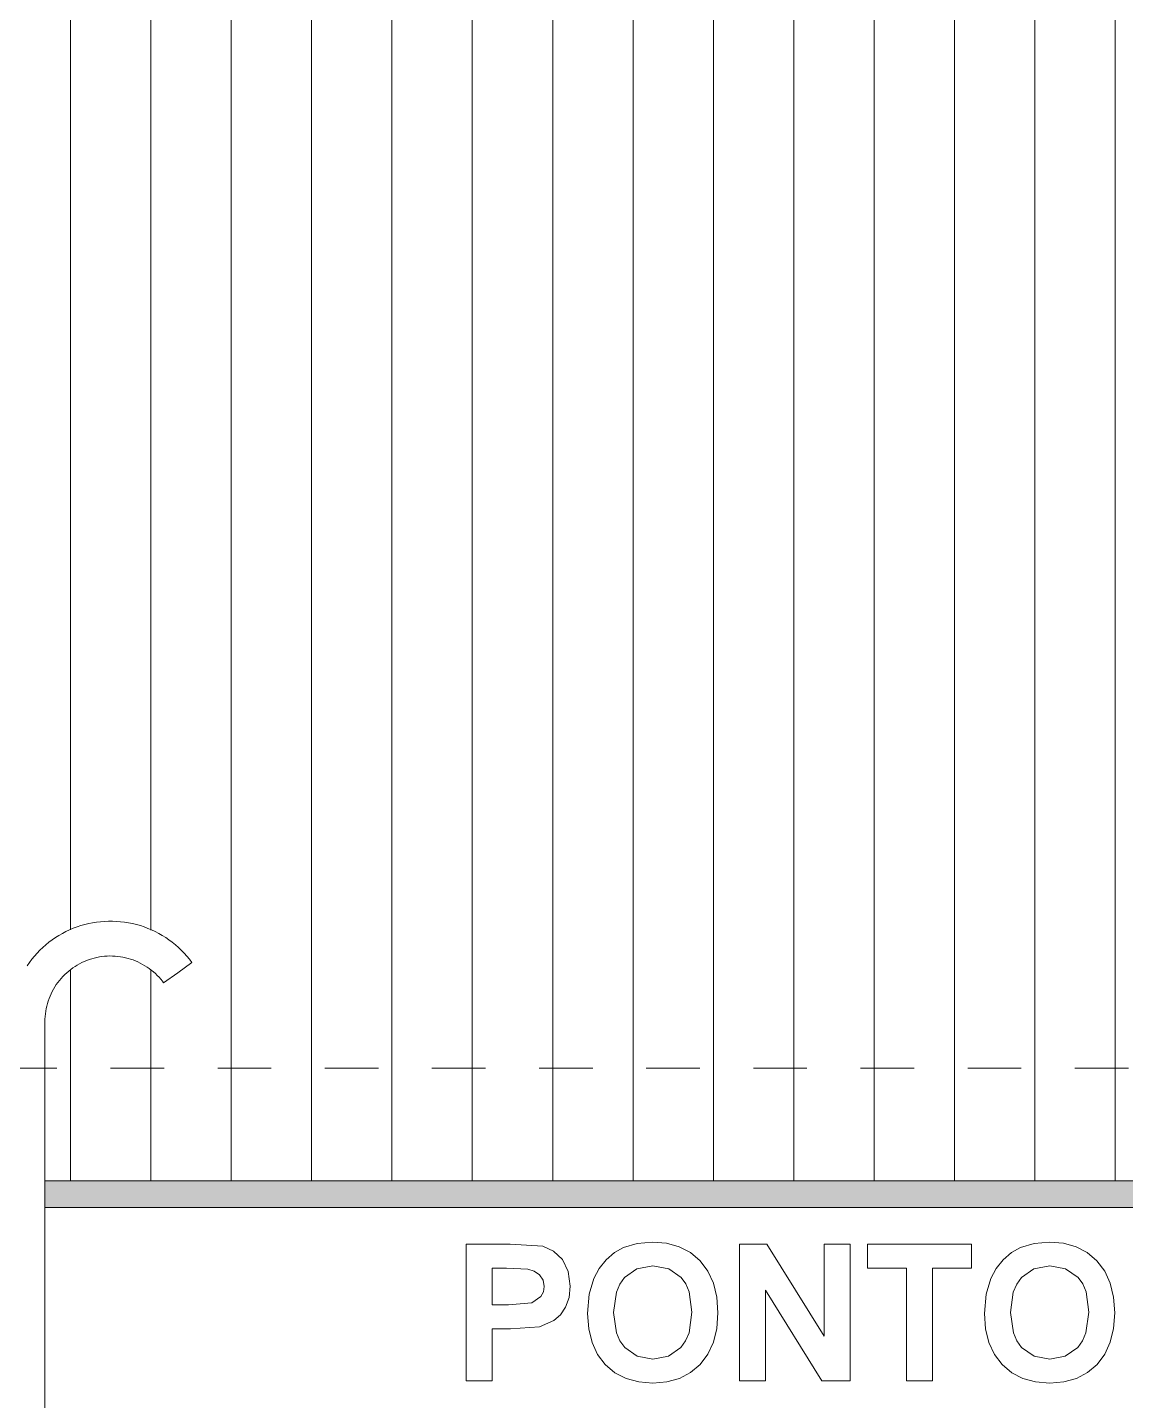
# Model space of a CAD drawing. Header units: metres. Extents: x -3 to 137, y -7 to 15.
# Drawn here: x 75.515 to 77.564, y 2.193 to 4.755 of the extents above; entities that cross this region are included whole.
import ezdxf

# ---------------------------------------------------------------- set-up
doc = ezdxf.new("R2010")
doc.units = ezdxf.units.M
doc.linetypes.add('Centre', pattern=[0.03175, 0.00635, -0.00475, 0.0159, -0.00475])
for name, color, linetype, lineweight in [('A-FLOR-LEVL', 7, 'Continuous', 9), ('A-GENM', 7, 'Continuous', 9), ('A-WALL', 7, 'Continuous', 9), ('A-WALL-PATT', 7, 'Continuous', 9)]:
    doc.layers.add(name, color=color, linetype=linetype, lineweight=lineweight)

# ---------------------------------------------------------------- blocks, each defined once
blk = doc.blocks.new('M-Miscelaneo - M-Miscelaneo-3177771-Elevation 5 - a')
at = {"layer": 'A-GENM', "color": 8, "true_color": 0x808080}
for p, q in [((-0.3998, 2.9909), (-0.3736, 3.01)), ((-0.4261, 2.9717), (-0.3998, 2.9909)), ((-0.6478, 2.6424), (-0.6478, 2.8994)), ((-0.6478, 2.3725), (-0.6478, 2.6424)), ((-0.6478, 0.7589), (-0.6478, 2.2425))]:
    blk.add_line(p, q, dxfattribs=at)
at = {"layer": 'A-GENM', "color": 8, "true_color": 0x808080, "flags": 128}
for points in [[(-0.3736, 3.01), (-0.3781, 3.016), (-0.3829, 3.0218), (-0.3879, 3.0274), (-0.3931, 3.0328), (-0.3986, 3.0379), (-0.4042, 3.0429), (-0.41, 3.0476), (-0.4161, 3.0521), (-0.4223, 3.0563), (-0.4286, 3.0603), (-0.4351, 3.0641), (-0.4418, 3.0675), (-0.4486, 3.0707), (-0.4555, 3.0736), (-0.4625, 3.0763), (-0.4696, 3.0787), (-0.4769, 3.0807), (-0.4841, 3.0825), (-0.4915, 3.084), (-0.4989, 3.0852), (-0.5064, 3.0861), (-0.5138, 3.0867), (-0.5213, 3.087), (-0.5288, 3.087), (-0.5363, 3.0867), (-0.5438, 3.0861), (-0.5513, 3.0852), (-0.5587, 3.084), (-0.566, 3.0826), (-0.5733, 3.0808), (-0.5806, 3.0787), (-0.5877, 3.0763), (-0.5947, 3.0737), (-0.6016, 3.0708), (-0.6084, 3.0676), (-0.6151, 3.0641), (-0.6216, 3.0604), (-0.6279, 3.0564), (-0.6341, 3.0522), (-0.6402, 3.0477), (-0.646, 3.043), (-0.6517, 3.038), (-0.6571, 3.0329), (-0.6623, 3.0275), (-0.6673, 3.0219), (-0.6721, 3.0161), (-0.6767, 3.0101), (-0.681, 3.004)], [(-0.6478, 2.8994), (-0.6477, 2.9043), (-0.6474, 2.9092), (-0.6469, 2.9141), (-0.6463, 2.9189), (-0.6454, 2.9238), (-0.6443, 2.9286), (-0.6431, 2.9333), (-0.6416, 2.938), (-0.64, 2.9426), (-0.6381, 2.9472), (-0.6361, 2.9516), (-0.634, 2.956), (-0.6316, 2.9603), (-0.6291, 2.9646), (-0.6264, 2.9687), (-0.6236, 2.9727), (-0.6205, 2.9765), (-0.6174, 2.9803), (-0.6141, 2.9839), (-0.6106, 2.9874), (-0.607, 2.9907), (-0.6033, 2.9939), (-0.5995, 2.997), (-0.5955, 2.9999), (-0.5914, 3.0026), (-0.5873, 3.0052), (-0.583, 3.0076), (-0.5786, 3.0098), (-0.5742, 3.0119), (-0.5696, 3.0137), (-0.565, 3.0154), (-0.5603, 3.0169), (-0.5556, 3.0182), (-0.5508, 3.0193), (-0.546, 3.0203), (-0.5412, 3.021), (-0.5363, 3.0216), (-0.5314, 3.0219), (-0.5265, 3.0221), (-0.5216, 3.022), (-0.5167, 3.0218), (-0.5118, 3.0213), (-0.5069, 3.0207), (-0.5021, 3.0199), (-0.4973, 3.0189), (-0.4925, 3.0176), (-0.4878, 3.0162), (-0.4832, 3.0147), (-0.4786, 3.0129), (-0.4741, 3.0109), (-0.4697, 3.0088), (-0.4654, 3.0065), (-0.4611, 3.004), (-0.457, 3.0014), (-0.453, 2.9986), (-0.4491, 2.9956), (-0.4453, 2.9925), (-0.4416, 2.9892), (-0.4381, 2.9858), (-0.4347, 2.9823), (-0.4315, 2.9786), (-0.4284, 2.9748), (-0.4261, 2.9717)], [(-0.6478, 2.3075), (-0.6478, 2.3076), (-0.6478, 2.3077), (-0.6478, 2.308), (-0.6478, 2.3084), (-0.6478, 2.3088), (-0.6478, 2.3094), (-0.6478, 2.3101), (-0.6478, 2.3108), (-0.6478, 2.3117), (-0.6478, 2.3127), (-0.6478, 2.3137), (-0.6478, 2.3149), (-0.6478, 2.3161), (-0.6478, 2.3174), (-0.6478, 2.3189), (-0.6478, 2.3204), (-0.6478, 2.322), (-0.6478, 2.3237), (-0.6478, 2.3254), (-0.6478, 2.3272), (-0.6478, 2.3291), (-0.6478, 2.3311), (-0.6478, 2.3331), (-0.6478, 2.3352), (-0.6478, 2.3374), (-0.6478, 2.3396), (-0.6478, 2.3419), (-0.6478, 2.3442), (-0.6478, 2.3466), (-0.6478, 2.349), (-0.6478, 2.3514), (-0.6478, 2.3539), (-0.6478, 2.3564), (-0.6478, 2.3589), (-0.6478, 2.3615), (-0.6478, 2.364), (-0.6478, 2.3666), (-0.6478, 2.3692), (-0.6478, 2.3718), (-0.6478, 2.3725)], [(-0.648, 2.3105), (-0.6479, 2.3092), (-0.6478, 2.3079), (-0.6478, 2.3075)], [(-0.6478, 2.3075), (-0.6478, 2.3075), (-0.6478, 2.3073), (-0.6478, 2.3071), (-0.6478, 2.3067), (-0.6478, 2.3062), (-0.6478, 2.3057), (-0.6478, 2.305), (-0.6478, 2.3042), (-0.6478, 2.3034), (-0.6478, 2.3024), (-0.6478, 2.3013), (-0.6478, 2.3002), (-0.6478, 2.2989), (-0.6478, 2.2976), (-0.6478, 2.2962), (-0.6478, 2.2947), (-0.6478, 2.2931), (-0.6478, 2.2914), (-0.6478, 2.2896), (-0.6478, 2.2878), (-0.6478, 2.2859), (-0.6478, 2.2839), (-0.6478, 2.2819), (-0.6478, 2.2798), (-0.6478, 2.2776), (-0.6478, 2.2754), (-0.6478, 2.2732), (-0.6478, 2.2708), (-0.6478, 2.2685), (-0.6478, 2.2661), (-0.6478, 2.2636), (-0.6478, 2.2612), (-0.6478, 2.2587), (-0.6478, 2.2561), (-0.6478, 2.2536), (-0.6478, 2.251), (-0.6478, 2.2484), (-0.6478, 2.2458), (-0.6478, 2.2432), (-0.6478, 2.2425)]]:
    blk.add_lwpolyline(points, dxfattribs=at)

msp = doc.modelspace()

# ---------------------------------------------------------------- hatches: boundary and pattern name
at = {"layer": 'A-WALL-PATT', "true_color": 0x383a4e}
h = msp.add_hatch(dxfattribs=at)
h.set_pattern_fill('FP_4', color=159, style=0, pattern_type=2)
h.set_pattern_definition([(90, (76.19501, 0), (-0.15, 9e-18), [])])
h.paths.add_polyline_path([(89.0783, 2.5603), (89.1845, 3.5702), (89.1835, 3.7686), (89.1672, 3.7697), (89.1652, 3.77), (89.1672, 3.7736), (89.1652, 3.7766), (89.1699, 3.7783), (89.1791, 3.7786), (89.2064, 3.7784), (89.6698, 8.1879), (87.0263, 8.4332), (87.0059, 8.4097), (87.0059, 2.6028), (89.0783, 2.6028)])
h.paths.add_polyline_path([(75.5472, 2.6028), (86.5868, 2.6028), (86.5855, 2.6139), (86.5854, 8.4741), (73.8541, 9.6556), (75.4822, 2.6169), (75.4833, 2.9083), (75.4895, 2.9495), (75.4933, 2.9623), (75.5085, 2.9946), (75.5259, 3.0198), (75.557, 3.0492), (75.5929, 3.0703), (75.6283, 3.0821), (75.6474, 3.0852), (75.6595, 3.0867), (75.6763, 3.0867), (75.7158, 3.0811), (75.7528, 3.0672), (75.7813, 3.0499), (75.7946, 3.0386), (75.8205, 3.0094), (75.7683, 2.9724), (75.7428, 2.9976), (75.7248, 3.0087), (75.7079, 3.0159), (75.6665, 3.0218), (75.6406, 3.0181), (75.6197, 3.0111), (75.595, 2.9959), (75.5786, 2.9812), (75.5668, 2.9643), (75.5574, 2.947), (75.5508, 2.928), (75.5472, 2.8926), (75.5472, 2.6424)])
h.paths.add_polyline_path([(86.6868, 2.6028), (86.906, 2.6028), (86.9059, 8.4444), (86.6854, 8.4648), (86.6864, 2.6063)])
h.paths.add_polyline_path([(81.8819, 3.1375), (81.8649, 3.1375), (81.8649, 7.7936), (83.1726, 7.7936), (83.1726, 3.1375), (81.8847, 3.1375)])
h.paths.add_polyline_path([(81.0411, 3.1375), (79.1113, 3.1375), (79.1113, 7.7936), (81.052, 7.7936), (81.052, 3.1375), (81.0425, 3.1375)])
h.paths.add_polyline_path([(85.6147, 3.151), (84.3235, 3.151), (84.3235, 7.8072), (85.6312, 7.8072), (85.6312, 3.151), (85.6217, 3.151)])
h.paths.add_polyline_path([(81.8895, 3.156), (81.893, 3.1574), (81.8945, 3.161), (81.893, 3.1645), (81.8895, 3.166), (81.8859, 3.1645), (81.8845, 3.161), (81.8859, 3.1574), (81.8882, 3.1561)])
h.paths.add_polyline_path([(81.0274, 3.156), (81.031, 3.1574), (81.0324, 3.161), (81.031, 3.1645), (81.0274, 3.166), (81.0239, 3.1645), (81.0224, 3.161), (81.0239, 3.1574), (81.0261, 3.1561)])
h.paths.add_polyline_path([(79.7689, 3.156), (79.7725, 3.1574), (79.7739, 3.161), (79.7725, 3.1645), (79.7689, 3.166), (79.7654, 3.1645), (79.7639, 3.161), (79.7654, 3.1574), (79.7676, 3.1561)])
h.paths.add_polyline_path([(83.148, 3.156), (83.1515, 3.1574), (83.153, 3.161), (83.1515, 3.1645), (83.148, 3.166), (83.1445, 3.1645), (83.143, 3.161), (83.1445, 3.1574), (83.1467, 3.1561)])
h.paths.add_polyline_path([(85.6066, 3.1696), (85.6101, 3.171), (85.6116, 3.1746), (85.6101, 3.1781), (85.6066, 3.1796), (85.603, 3.1781), (85.6016, 3.1746), (85.603, 3.171), (85.6053, 3.1697)])
h.paths.add_polyline_path([(84.3481, 3.1696), (84.3516, 3.171), (84.3531, 3.1746), (84.3516, 3.1781), (84.3481, 3.1796), (84.3445, 3.1781), (84.3431, 3.1746), (84.3445, 3.171), (84.3468, 3.1697)])
h.paths.add_polyline_path([(82.9037, 3.3196), (82.9426, 3.3205), (82.9426, 4.8642), (82.9037, 4.8642), (82.9037, 3.3253)])
h.paths.add_polyline_path([(82.0949, 3.3196), (82.1337, 3.3196), (82.1337, 4.8642), (82.0949, 4.8642), (82.0949, 3.3215)])
h.paths.add_polyline_path([(85.3603, 3.3332), (85.4012, 3.3332), (85.4012, 4.8778), (85.3603, 4.8778), (85.3603, 3.3632)])
h.paths.add_polyline_path([(84.5903, 3.3332), (84.5903, 4.8778), (84.5535, 4.8778), (84.5535, 3.3332)])
h.paths.add_polyline_path([(89.2033, 3.7491), (89.2053, 3.7686), (89.2033, 3.7686), (89.2033, 3.7538)])
h.paths.add_polyline_path([(83.148, 4.8537), (83.1515, 4.8552), (83.153, 4.8587), (83.1515, 4.8622), (83.148, 4.8637), (83.1445, 4.8622), (83.143, 4.8587), (83.1445, 4.8552), (83.1467, 4.8539)])
h.paths.add_polyline_path([(81.8895, 4.8537), (81.893, 4.8552), (81.8945, 4.8587), (81.893, 4.8622), (81.8895, 4.8637), (81.8859, 4.8622), (81.8845, 4.8587), (81.8859, 4.8552), (81.8882, 4.8539)])
h.paths.add_polyline_path([(81.0274, 4.8537), (81.031, 4.8552), (81.0324, 4.8587), (81.031, 4.8622), (81.0274, 4.8637), (81.0239, 4.8622), (81.0224, 4.8587), (81.0239, 4.8552), (81.0261, 4.8539)])
h.paths.add_polyline_path([(85.6066, 4.8673), (85.6101, 4.8688), (85.6116, 4.8723), (85.6101, 4.8758), (85.6066, 4.8773), (85.603, 4.8758), (85.6016, 4.8723), (85.603, 4.8688), (85.6053, 4.8675)])
h.paths.add_polyline_path([(84.3481, 4.8673), (84.3516, 4.8688), (84.3531, 4.8723), (84.3516, 4.8758), (84.3481, 4.8773), (84.3445, 4.8758), (84.3431, 4.8723), (84.3445, 4.8688), (84.3468, 4.8675)])
h.paths.add_polyline_path([(75.6817, 5.9713), (75.2608, 5.9713), (75.2608, 8.4843), (75.3108, 8.4843), (75.3108, 8.6388), (77.3208, 8.6388), (77.3208, 8.4843), (77.3708, 8.4843), (77.3708, 5.9713), (75.6827, 5.9713)])
h.paths.add_polyline_path([(75.6852, 5.9898), (75.6887, 5.9913), (75.6902, 5.9948), (75.6887, 5.9983), (75.6852, 5.9998), (75.6817, 5.9983), (75.6802, 5.9948), (75.6817, 5.9913), (75.6839, 5.99)])
h.paths.add_polyline_path([(76.9437, 5.9898), (76.9472, 5.9913), (76.9487, 5.9948), (76.9472, 5.9983), (76.9437, 5.9998), (76.9402, 5.9983), (76.9387, 5.9948), (76.9402, 5.9913), (76.9424, 5.99)])
h.paths.add_polyline_path([(83.148, 5.9937), (83.1515, 5.9951), (83.153, 5.9987), (83.1515, 6.0022), (83.148, 6.0037), (83.1445, 6.0022), (83.143, 5.9987), (83.1445, 5.9951), (83.1467, 5.9938)])
h.paths.add_polyline_path([(81.0274, 5.9937), (81.031, 5.9951), (81.0324, 5.9987), (81.031, 6.0022), (81.0274, 6.0037), (81.0239, 6.0022), (81.0224, 5.9987), (81.0239, 5.9951), (81.0261, 5.9938)])
h.paths.add_polyline_path([(81.8895, 5.9937), (81.893, 5.9951), (81.8945, 5.9987), (81.893, 6.0022), (81.8895, 6.0037), (81.8859, 6.0022), (81.8845, 5.9987), (81.8859, 5.9951), (81.8882, 5.9938)])
h.paths.add_polyline_path([(82.0949, 6.0038), (82.1337, 6.0038), (82.1337, 7.606), (82.9037, 7.606), (82.9037, 6.0038), (82.9426, 6.0038), (82.9426, 7.6238), (82.0949, 7.6238), (82.0949, 6.046)])
h.paths.add_polyline_path([(85.6066, 6.0072), (85.6101, 6.0087), (85.6116, 6.0122), (85.6101, 6.0158), (85.6066, 6.0172), (85.603, 6.0158), (85.6016, 6.0122), (85.603, 6.0087), (85.6053, 6.0074)])
h.paths.add_polyline_path([(84.3481, 6.0072), (84.3516, 6.0087), (84.3531, 6.0122), (84.3516, 6.0158), (84.3481, 6.0172), (84.3445, 6.0158), (84.3431, 6.0122), (84.3445, 6.0087), (84.3468, 6.0074)])
h.paths.add_polyline_path([(85.3603, 6.0174), (85.4012, 6.0174), (85.4012, 7.6374), (84.5535, 7.6374), (84.5535, 6.0174), (84.5903, 6.0174), (84.5903, 7.606), (85.3603, 7.606), (85.3603, 6.046)])
h.paths.add_polyline_path([(76.8373, 6.1534), (77.1408, 6.1534), (77.1408, 6.1602), (76.3269, 6.1602), (76.3269, 6.1534), (76.3568, 6.1534)])
h.paths.add_polyline_path([(76.3015, 6.1534), (76.3015, 6.1602), (75.4908, 6.1602), (75.4908, 6.1534), (75.8764, 6.1534)])
h.paths.add_polyline_path([(80.0411, 7.606), (80.822, 7.606), (80.822, 7.6238), (79.3413, 7.6238), (79.3413, 7.606), (79.9601, 7.606)])
h.paths.add_polyline_path([(83.1226, 7.7385), (83.143, 7.7603), (83.1445, 7.7568), (83.148, 7.7553), (83.1515, 7.7568), (83.153, 7.7603), (83.1515, 7.7638), (83.148, 7.7653), (83.1445, 7.7638), (83.1305, 7.7477)])
h.paths.add_polyline_path([(81.9149, 7.7385), (81.8908, 7.7651), (81.887, 7.7646), (81.8847, 7.7616), (81.8852, 7.7578), (81.8882, 7.7555), (81.892, 7.756), (81.8943, 7.759), (81.8949, 7.7616), (81.9074, 7.7471)])
h.paths.add_polyline_path([(84.3735, 7.7521), (84.3494, 7.7787), (84.3456, 7.7782), (84.3432, 7.7752), (84.3437, 7.7714), (84.3468, 7.7691), (84.3506, 7.7696), (84.3529, 7.7726), (84.3534, 7.7752), (84.3655, 7.7613)])
h.paths.add_polyline_path([(85.5812, 7.7521), (85.6016, 7.7739), (85.603, 7.7703), (85.6066, 7.7689), (85.6101, 7.7703), (85.6116, 7.7739), (85.6101, 7.7774), (85.6066, 7.7789), (85.603, 7.7774), (85.5891, 7.7613)])
h.paths.add_polyline_path([(81.0274, 7.7553), (81.031, 7.7568), (81.0324, 7.7603), (81.031, 7.7638), (81.0274, 7.7653), (81.0239, 7.7638), (81.0226, 7.7616), (81.0231, 7.7578), (81.0261, 7.7555)])
h.paths.add_polyline_path([(73.7403, 9.6489), (73.7935, 9.6612), (73.7362, 9.6666)])
at = {"layer": 'A-WALL-PATT', "true_color": 0x474958}
h = msp.add_hatch(color=251, dxfattribs=at)
h.paths.add_polyline_path([(75.3768, 2.5528), (75.4822, 2.5528), (75.4822, 2.6028), (75.3768, 2.6028)])
h.paths.add_polyline_path([(89.0783, 2.5528), (89.0783, 2.6028), (87.0057, 2.6028), (87.0068, 2.5681), (87.009, 2.5528), (88.8482, 2.5528)])
h.paths.add_polyline_path([(75.5472, 2.5528), (86.5929, 2.5528), (86.5864, 2.6028), (75.5472, 2.6028)])
h.paths.add_polyline_path([(86.8197, 2.5528), (86.9087, 2.5528), (86.906, 2.5757), (86.9059, 2.6028), (86.6868, 2.6028), (86.693, 2.5528), (86.7269, 2.5528)])

# ---------------------------------------------------------------- linework, layer by layer
at = {"layer": 'A-FLOR-LEVL', "color": 253, "linetype": 'Centre', "true_color": 0xaaaaaa}
msp.add_line((64.6698, 2.8125), (99.8139, 2.8125), dxfattribs=at)
at = {"layer": 'A-GENM', "color": 8, "true_color": 0x808080}
for p, q in [((76.6527, 2.4857), (76.6275, 2.4781)), ((76.6815, 2.4882), (76.6527, 2.4857)), ((76.7078, 2.486), (76.6815, 2.4882)), ((76.7313, 2.4794), (76.7078, 2.486)), ((77.3936, 2.4857), (77.3684, 2.4781)), ((77.4224, 2.4882), (77.3936, 2.4857)), ((77.4487, 2.486), (77.4224, 2.4882)), ((77.4722, 2.4794), (77.4487, 2.486)), ((76.4158, 2.4841), (76.3336, 2.4841)), ((76.3336, 2.4841), (76.3336, 2.2291)), ((76.4767, 2.4803), (76.4158, 2.4841)), ((76.4968, 2.4713), (76.4767, 2.4803)), ((76.5133, 2.4555), (76.4968, 2.4713)), ((76.6106, 2.4686), (76.5951, 2.4552)), ((76.6275, 2.4781), (76.6106, 2.4686)), ((76.7521, 2.4685), (76.7313, 2.4794)), ((76.7701, 2.4533), (76.7521, 2.4685)), ((76.8947, 2.4841), (76.8438, 2.4841)), ((76.8438, 2.4841), (76.8438, 2.2291)), ((77.0017, 2.3124), (76.8947, 2.4841)), ((77.0502, 2.4841), (77.0017, 2.4841)), ((77.0017, 2.4841), (77.0017, 2.3124)), ((77.0502, 2.2291), (77.0502, 2.4841)), ((77.277, 2.4841), (77.0826, 2.4841)), ((77.0826, 2.4841), (77.0826, 2.4396)), ((77.277, 2.4396), (77.277, 2.4841)), ((77.3515, 2.4686), (77.336, 2.4552)), ((77.3684, 2.4781), (77.3515, 2.4686)), ((77.493, 2.4685), (77.4722, 2.4794)), ((77.511, 2.4533), (77.493, 2.4685)), ((76.3822, 2.4396), (76.4088, 2.4396)), ((76.3822, 2.3708), (76.3822, 2.4396)), ((76.4088, 2.4396), (76.4485, 2.4379)), ((76.4485, 2.4379), (76.4607, 2.4342)), ((76.5243, 2.4336), (76.5133, 2.4555)), ((76.5819, 2.4387), (76.5718, 2.4203)), ((76.5951, 2.4552), (76.5819, 2.4387)), ((76.6291, 2.422), (76.6524, 2.4382)), ((76.6524, 2.4382), (76.6821, 2.4436)), ((76.6821, 2.4436), (76.7117, 2.4383)), ((76.7117, 2.4383), (76.7348, 2.4222)), ((76.7846, 2.4341), (76.7701, 2.4533)), ((77.0826, 2.4396), (77.1555, 2.4396)), ((77.1555, 2.4396), (77.1555, 2.2291)), ((77.2041, 2.2291), (77.2041, 2.4396)), ((77.2041, 2.4396), (77.277, 2.4396)), ((77.3228, 2.4387), (77.3127, 2.4203)), ((77.336, 2.4552), (77.3228, 2.4387)), ((77.37, 2.422), (77.3933, 2.4382)), ((77.3933, 2.4382), (77.423, 2.4436)), ((77.423, 2.4436), (77.4526, 2.4383)), ((77.4526, 2.4383), (77.4757, 2.4222)), ((77.5255, 2.4341), (77.511, 2.4533)), ((76.4607, 2.4342), (76.4706, 2.4272)), ((76.4706, 2.4272), (76.4772, 2.4174)), ((76.4772, 2.4174), (76.4794, 2.4054)), ((76.528, 2.4061), (76.5243, 2.4336)), ((76.5718, 2.4203), (76.5632, 2.3908)), ((76.614, 2.3949), (76.6203, 2.4098)), ((76.6203, 2.4098), (76.6291, 2.422)), ((76.7348, 2.4222), (76.7435, 2.4102)), ((76.7435, 2.4102), (76.7497, 2.3954)), ((76.795, 2.4116), (76.7846, 2.4341)), ((76.8012, 2.3856), (76.795, 2.4116)), ((77.3127, 2.4203), (77.3041, 2.3908)), ((77.3549, 2.3949), (77.3612, 2.4098)), ((77.3612, 2.4098), (77.37, 2.422)), ((77.4757, 2.4222), (77.4844, 2.4102)), ((77.4844, 2.4102), (77.4906, 2.3954)), ((77.5359, 2.4116), (77.5255, 2.4341)), ((77.5421, 2.3856), (77.5359, 2.4116)), ((76.4731, 2.3865), (76.4559, 2.3746)), ((76.4778, 2.3953), (76.4731, 2.3865)), ((76.4794, 2.4054), (76.4778, 2.3953)), ((76.5193, 2.3669), (76.5258, 2.3846)), ((76.5258, 2.3846), (76.528, 2.4061)), ((76.5632, 2.3908), (76.5604, 2.355)), ((76.6089, 2.3568), (76.614, 2.3949)), ((76.7497, 2.3954), (76.7547, 2.3575)), ((76.8033, 2.3563), (76.8012, 2.3856)), ((76.8923, 2.2291), (76.8923, 2.3982)), ((76.8923, 2.3982), (76.9977, 2.2291)), ((77.3041, 2.3908), (77.3013, 2.355)), ((77.3498, 2.3568), (77.3549, 2.3949)), ((77.4906, 2.3954), (77.4956, 2.3575)), ((77.5442, 2.3563), (77.5421, 2.3856)), ((76.4124, 2.3708), (76.3822, 2.3708)), ((76.4559, 2.3746), (76.4124, 2.3708)), ((76.5095, 2.3527), (76.5193, 2.3669)), ((76.7547, 2.3575), (76.7496, 2.319)), ((77.4956, 2.3575), (77.4905, 2.319)), ((76.4703, 2.3298), (76.4974, 2.3419)), ((76.4974, 2.3419), (76.5095, 2.3527)), ((76.5604, 2.355), (76.5624, 2.3263)), ((76.6141, 2.319), (76.6089, 2.3568)), ((76.8012, 2.3271), (76.8033, 2.3563)), ((77.3013, 2.355), (77.3033, 2.3263)), ((77.355, 2.319), (77.3498, 2.3568)), ((77.5421, 2.3271), (77.5442, 2.3563)), ((76.3822, 2.2291), (76.3822, 2.3262)), ((76.3822, 2.3262), (76.4162, 2.3262)), ((76.4162, 2.3262), (76.4703, 2.3298)), ((76.5624, 2.3263), (76.5686, 2.3008)), ((76.6206, 2.3041), (76.6141, 2.319)), ((76.7496, 2.319), (76.7432, 2.3039)), ((76.795, 2.3013), (76.8012, 2.3271)), ((77.3033, 2.3263), (77.3095, 2.3008)), ((77.3615, 2.3041), (77.355, 2.319)), ((77.4905, 2.319), (77.4841, 2.3039)), ((77.5359, 2.3013), (77.5421, 2.3271)), ((76.5686, 2.3008), (76.5789, 2.2786)), ((76.6296, 2.2917), (76.6206, 2.3041)), ((76.653, 2.2751), (76.6296, 2.2917)), ((76.7343, 2.2915), (76.711, 2.275)), ((76.7432, 2.3039), (76.7343, 2.2915)), ((76.7847, 2.2789), (76.795, 2.3013)), ((77.3095, 2.3008), (77.3198, 2.2786)), ((77.3705, 2.2917), (77.3615, 2.3041)), ((77.3939, 2.2751), (77.3705, 2.2917)), ((77.4752, 2.2915), (77.4519, 2.275)), ((77.4841, 2.3039), (77.4752, 2.2915)), ((77.5256, 2.2789), (77.5359, 2.3013)), ((76.5789, 2.2786), (76.5933, 2.2596)), ((76.5933, 2.2596), (76.6112, 2.2445)), ((76.6821, 2.2695), (76.653, 2.2751)), ((76.711, 2.275), (76.6821, 2.2695)), ((76.7524, 2.2446), (76.7703, 2.2598)), ((76.7703, 2.2598), (76.7847, 2.2789)), ((77.3198, 2.2786), (77.3342, 2.2596)), ((77.3342, 2.2596), (77.3521, 2.2445)), ((77.423, 2.2695), (77.3939, 2.2751)), ((77.4519, 2.275), (77.423, 2.2695)), ((77.4933, 2.2446), (77.5112, 2.2598)), ((77.5112, 2.2598), (77.5256, 2.2789)), ((76.6112, 2.2445), (76.632, 2.2337)), ((76.632, 2.2337), (76.6556, 2.2272)), ((76.7083, 2.2272), (76.7318, 2.2337)), ((76.7318, 2.2337), (76.7524, 2.2446)), ((77.3521, 2.2445), (77.3729, 2.2337)), ((77.3729, 2.2337), (77.3965, 2.2272)), ((77.4493, 2.2272), (77.4727, 2.2337)), ((77.4727, 2.2337), (77.4933, 2.2446)), ((76.3336, 2.2291), (76.3822, 2.2291)), ((76.6556, 2.2272), (76.6821, 2.225)), ((76.6821, 2.225), (76.7083, 2.2272)), ((76.8438, 2.2291), (76.8923, 2.2291)), ((76.9977, 2.2291), (77.0502, 2.2291)), ((77.1555, 2.2291), (77.2041, 2.2291)), ((77.3965, 2.2272), (77.423, 2.225)), ((77.423, 2.225), (77.4493, 2.2272))]:
    msp.add_line(p, q, dxfattribs=at)
at = {"layer": 'A-WALL'}
for p, q in [((86.5868, 2.6028), (75.5472, 2.6028)), ((75.5472, 2.5528), (86.5929, 2.5528))]:
    msp.add_line(p, q, dxfattribs=at)

# ---------------------------------------------------------------- block references
at = {"layer": 'A-GENM', "color": 8, "true_color": 0x808080}
msp.add_blockref('M-Miscelaneo - M-Miscelaneo-3177771-Elevation 5 - a', (76.195, 0), dxfattribs=at)

doc.saveas('drawing.dxf')
